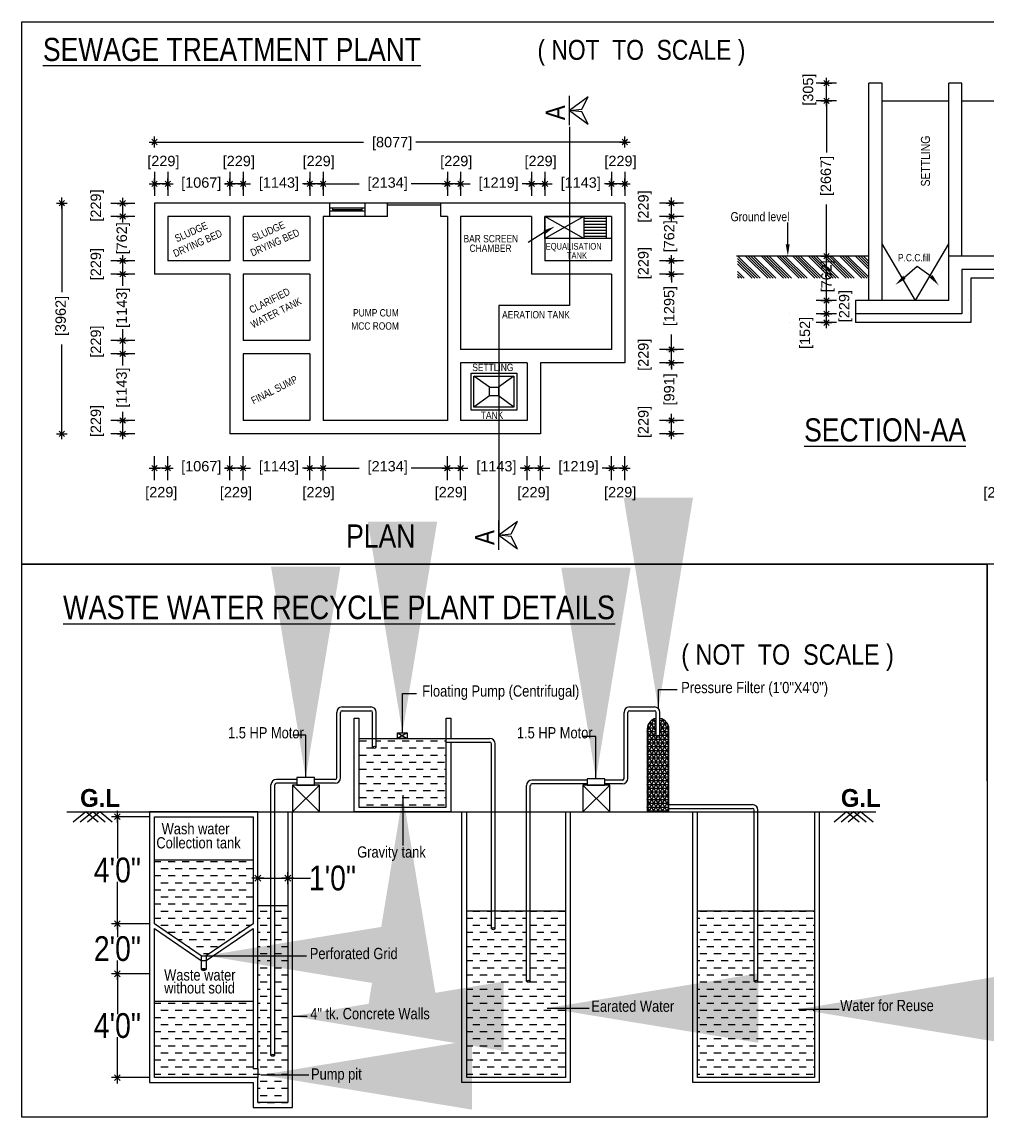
# Model space of a CAD drawing. Header units: metres. Extents: x 516 to 666, y 54 to 108.
# Drawn here: x 578.29 to 592.01, y 81.69 to 97.26 of the extents above; entities that cross this region are included whole.
import ezdxf

# ---------------------------------------------------------------- set-up
doc = ezdxf.new("R2010")
doc.units = ezdxf.units.M
doc.header["$LTSCALE"] = 30
doc.header["$MEASUREMENT"] = 0
doc.layers.get('0').update_dxf_attribs({"linetype": 'CONTINUOUS'})
doc.styles.add('D', font='swissc.ttf', dxfattribs={"height": 9})
doc.styles.add('HANDWRITE', font='ARIALN.TTF')
doc.styles.add('HFGHFG', font='arial.ttf')
doc.styles.add('ROMANS', font='arial.ttf')
doc.styles.get("Standard").update_dxf_attribs({"font": 'ARIALN.TTF', "height": 10})
doc.styles.add('style4', font='cityb___.ttf')
doc.dimstyles.new('NEW', dxfattribs={"dimtxt": 4.5, "dimasz": 3, "dimexe": 3, "dimexo": 0.0625, "dimgap": 1, "dimtad": 3, "dimdec": 0, "dimzin": 0, "dimdsep": 46, "dimlunit": 4, "dimtxsty": 'HFGHFG', "dimblk": 'ARCHTICK', "dimcen": 0.09, "dimse1": 1, "dimse2": 1, "dimclrd": 6, "dimadec": 0, "dimazin": 0, "dimtfac": 1, "dimtdec": 0, "dimtix": 1, "dimtofl": 0, "dimtmove": 0, "dimatfit": 3, "dimfxl": 0, "dimtolj": 1, "dimtzin": 0, "dimarcsym": 0})

# ---------------------------------------------------------------- blocks, each defined once
blk = doc.blocks.new('_ArchTick')
at = {"color": 0, "linetype": 'ByBlock', "const_width": 0.15}
blk.add_lwpolyline([(-0.5, -0.5), (0.5, 0.5)], dxfattribs=at)

msp = doc.modelspace()

# ---------------------------------------------------------------- hatches: boundary and pattern name
h = msp.add_hatch()
h.set_pattern_fill('NET3', color=256, scale=0.430036, style=0)
h.set_pattern_definition([(0, (-354.052276, 135.010325), (0, 0.0537544888), []), (60, (-354.052276, 135.010325), (-0.046552753, 0.0268772444), []), (120, (-354.052276, 135.010325), (-0.046552753, -0.0268772444), [])])
h.paths.add_polyline_path([(587.4894, 87.2041, 0.3579239), (587.3614, 87.3533), (587.3614, 87.1009, -0.3754484), (587.3076, 87.1009), (587.3076, 87.3533, 0.3701296), (587.1796, 87.1974), (587.1796, 86.0253), (587.4894, 86.0253)])
h = msp.add_hatch()
h.set_pattern_fill('DASH', color=256, scale=0.806317, style=0)
h.set_pattern_definition([(0, (-354.05228, 135.01033), (0.100789667, 0.100789667), [0.100789667, -0.100789667])])
h.paths.add_polyline_path([(581.5777, 85.3428), (580.1743, 85.3428), (580.1743, 84.4359), (580.8419, 83.9807), (580.9101, 83.9807), (581.5777, 84.4359)])
h.paths.add_polyline_path([(581.5777, 83.3356), (580.1743, 83.3356), (580.1743, 82.2473), (581.6459, 82.2473), (581.6459, 81.892), (582.072, 81.892), (582.072, 84.6942), (581.8858, 84.6942), (581.8858, 82.5657, -0.3754484), (581.832, 82.5657), (581.832, 84.6942), (581.6459, 84.6942), (581.6459, 82.3763), (581.5777, 82.3763)])
h.paths.add_polyline_path([(586.019, 84.6184), (585.5191, 84.6184), (585.5191, 83.6176, -0.3754484), (585.4654, 83.6176), (585.4654, 84.6184), (585.0196, 84.6184), (585.0196, 84.3644, -0.3754484), (584.9658, 84.3644), (584.9658, 84.6184), (584.6156, 84.6184), (584.6156, 82.2473), (586.019, 82.2473)])
h.paths.add_polyline_path([(589.5584, 84.6184), (588.7546, 84.6184), (588.7546, 83.6176, -0.3754484), (588.7008, 83.6176), (588.7008, 84.6184), (587.897, 84.6184), (587.897, 82.2473), (589.5584, 82.2473)])
h.paths.add_polyline_path([(584.3204, 87.0704), (583.3292, 87.0704), (583.3292, 86.9433, -0.3754484), (583.2754, 86.9433), (583.2754, 87.0704), (583.0818, 87.0704), (583.0818, 86.0935), (584.3204, 86.0935)])

# ---------------------------------------------------------------- linework, layer by layer
for p, q in [((578.2917, 97.2571), (595.6708, 97.2571)), ((589.8714, 96.3867), (589.5841, 96.3867)), ((589.6506, 96.3867), (589.8049, 96.3867)), ((589.6892, 96.3481), (589.7664, 96.4253)), ((589.6892, 96.4253), (589.7664, 96.3481)), ((589.6962, 96.4194), (589.7593, 96.3563)), ((589.7278, 96.3095), (589.7278, 96.4638)), ((589.7278, 96.1355), (589.7278, 96.3878)), ((590.3304, 93.2966), (590.3304, 96.3878)), ((590.5196, 96.3878), (590.3304, 96.3878)), ((590.5196, 93.2966), (590.5196, 96.3878)), ((591.4659, 93.2966), (591.4659, 96.3878)), ((591.6552, 96.3878), (591.4659, 96.3878)), ((591.6552, 93.9274), (591.6552, 96.3878)), ((586.0759, 95.9992), (586.0759, 96.2077)), ((586.3414, 96.1931), (586.0759, 95.9992)), ((586.25, 96.0183), (586.3414, 96.1931)), ((589.8714, 96.1355), (589.5841, 96.1355)), ((589.6506, 96.1355), (589.8049, 96.1355)), ((589.6892, 96.0969), (589.7664, 96.1741)), ((589.6892, 96.1741), (589.7664, 96.0969)), ((589.6962, 96.167), (589.7593, 96.104)), ((589.7593, 96.104), (589.6962, 96.167)), ((589.7278, 96.0583), (589.7278, 96.2127)), ((589.7278, 96.1355), (589.7278, 95.4026)), ((590.5196, 96.1355), (591.4659, 96.1355)), ((591.6552, 96.1355), (592.7277, 96.1355)), ((586.0759, 95.9992), (586.25, 96.0183)), ((586.0759, 95.7906), (586.0759, 95.9992)), ((586.0759, 95.9992), (586.3414, 95.8053)), ((586.25, 95.9801), (586.0759, 95.9992)), ((586.3414, 95.8053), (586.25, 95.9801)), ((586.0759, 95.7674), (586.0759, 93.223)), ((580.1756, 95.4721), (580.1756, 95.6265)), ((586.8628, 95.4721), (586.8628, 95.6265)), ((580.0984, 95.5493), (580.2527, 95.5493)), ((580.137, 95.5107), (580.2142, 95.5879)), ((580.137, 95.5879), (580.2142, 95.5107)), ((580.2071, 95.5809), (580.144, 95.5178)), ((580.1756, 95.5493), (583.1481, 95.5493)), ((586.8628, 95.5493), (583.8903, 95.5493)), ((586.7856, 95.5493), (586.94, 95.5493)), ((586.8242, 95.5107), (586.9014, 95.5879)), ((586.8242, 95.5879), (586.9014, 95.5107)), ((586.8313, 95.5178), (586.8944, 95.5809)), ((580.137, 94.9147), (580.2142, 94.9919)), ((580.137, 94.9919), (580.2142, 94.9147)), ((580.2071, 94.9849), (580.144, 94.9218)), ((580.1756, 95.1235), (580.1756, 94.7831)), ((580.1756, 94.8761), (580.1756, 95.0305)), ((580.3262, 94.9147), (580.4034, 94.9919)), ((580.3262, 94.9919), (580.4034, 94.9147)), ((580.3964, 94.9849), (580.3333, 94.9218)), ((580.3964, 94.9849), (580.3333, 94.9218)), ((580.3648, 95.1235), (580.3648, 94.7831)), ((580.3648, 94.8761), (580.3648, 95.0305)), ((581.2095, 94.9147), (581.2866, 94.9919)), ((581.2095, 94.9919), (581.2866, 94.9147)), ((581.2796, 94.9849), (581.2165, 94.9218)), ((581.2165, 94.9218), (581.2796, 94.9849)), ((581.2481, 95.1235), (581.2481, 94.7831)), ((581.2481, 94.8761), (581.2481, 95.0305)), ((581.3987, 94.9147), (581.4759, 94.9919)), ((581.3987, 94.9919), (581.4759, 94.9147)), ((581.4689, 94.9849), (581.4058, 94.9218)), ((581.4058, 94.9218), (581.4689, 94.9849)), ((581.4373, 95.1235), (581.4373, 94.7831)), ((581.4373, 94.8761), (581.4373, 95.0305)), ((582.345, 94.9147), (582.4222, 94.9919)), ((582.345, 94.9919), (582.4222, 94.9147)), ((582.3521, 94.9218), (582.4152, 94.9849)), ((582.3521, 94.9218), (582.4152, 94.9849)), ((582.3836, 95.1235), (582.3836, 94.7831)), ((582.3836, 94.8761), (582.3836, 95.0305)), ((582.5343, 94.9147), (582.6115, 94.9919)), ((582.5343, 94.9919), (582.6115, 94.9147)), ((582.6044, 94.9849), (582.5413, 94.9218)), ((582.5413, 94.9218), (582.6044, 94.9849)), ((582.5729, 95.1235), (582.5729, 94.7831)), ((582.5729, 94.8761), (582.5729, 95.0305)), ((584.3007, 94.9147), (584.3779, 94.9919)), ((584.3007, 94.9919), (584.3779, 94.9147)), ((584.3709, 94.9849), (584.3078, 94.9218)), ((584.3078, 94.9218), (584.3709, 94.9849)), ((584.3393, 95.1235), (584.3393, 94.7831)), ((584.3393, 94.8761), (584.3393, 95.0305)), ((584.49, 94.9147), (584.5672, 94.9919)), ((584.49, 94.9919), (584.5672, 94.9147)), ((584.5601, 94.9849), (584.497, 94.9218)), ((584.5601, 94.9849), (584.497, 94.9218)), ((584.5286, 95.1235), (584.5286, 94.7831)), ((584.5286, 94.8761), (584.5286, 95.0305)), ((585.4994, 94.9147), (585.5766, 94.9919)), ((585.4994, 94.9919), (585.5766, 94.9147)), ((585.5695, 94.9849), (585.5064, 94.9218)), ((585.5695, 94.9849), (585.5064, 94.9218)), ((585.538, 95.1235), (585.538, 94.7831)), ((585.538, 94.8761), (585.538, 95.0305)), ((585.6887, 94.9147), (585.7658, 94.9919)), ((585.6887, 94.9919), (585.7658, 94.9147)), ((585.7588, 94.9849), (585.6957, 94.9218)), ((585.7588, 94.9849), (585.6957, 94.9218)), ((585.7272, 95.1235), (585.7272, 94.7831)), ((585.7272, 94.8761), (585.7272, 95.0305)), ((586.635, 94.9147), (586.7121, 94.9919)), ((586.635, 94.9919), (586.7121, 94.9147)), ((586.642, 94.9218), (586.7051, 94.9849)), ((586.7051, 94.9849), (586.642, 94.9218)), ((586.6736, 95.1235), (586.6736, 94.7831)), ((586.6736, 94.8761), (586.6736, 95.0305)), ((586.8242, 94.9147), (586.9014, 94.9919)), ((586.8242, 94.9919), (586.9014, 94.9147)), ((586.8944, 94.9849), (586.8313, 94.9218)), ((586.8628, 95.1235), (586.8628, 94.7831)), ((586.8628, 94.8761), (586.8628, 95.0305)), ((580.0984, 94.9533), (580.2527, 94.9533)), ((580.3648, 94.9533), (580.1756, 94.9533)), ((580.2877, 94.9533), (580.442, 94.9533)), ((580.3648, 94.9533), (580.4353, 94.9533)), ((581.1709, 94.9533), (581.3252, 94.9533)), ((581.2481, 94.9533), (581.1776, 94.9533)), ((581.4373, 94.9533), (581.2481, 94.9533)), ((581.3601, 94.9533), (581.5145, 94.9533)), ((581.4373, 94.9533), (581.5393, 94.9533)), ((582.3836, 94.9533), (582.2816, 94.9533)), ((582.3064, 94.9533), (582.4608, 94.9533)), ((582.5729, 94.9533), (582.3836, 94.9533)), ((582.4957, 94.9533), (582.6501, 94.9533)), ((582.5729, 94.9533), (583.085, 94.9533)), ((584.3393, 94.9533), (583.8272, 94.9533)), ((584.2622, 94.9533), (584.4165, 94.9533)), ((584.5286, 94.9533), (584.3393, 94.9533)), ((584.4514, 94.9533), (584.6058, 94.9533)), ((584.5286, 94.9533), (584.6622, 94.9533)), ((585.538, 94.9533), (585.4044, 94.9533)), ((585.4608, 94.9533), (585.6152, 94.9533)), ((585.7272, 94.9533), (585.538, 94.9533)), ((585.6501, 94.9533), (585.8044, 94.9533)), ((585.7272, 94.9533), (585.8293, 94.9533)), ((586.6736, 94.9533), (586.5715, 94.9533)), ((586.5964, 94.9533), (586.7507, 94.9533)), ((586.8628, 94.9533), (586.6736, 94.9533)), ((586.7856, 94.9533), (586.94, 94.9533)), ((578.7814, 94.6813), (578.9358, 94.6813)), ((578.82, 94.6427), (578.8972, 94.7199)), ((578.82, 94.7199), (578.8972, 94.6427)), ((578.8902, 94.6498), (578.8271, 94.7129)), ((578.8586, 94.6041), (578.8586, 94.7585)), ((578.8586, 94.6813), (578.8586, 93.4122)), ((579.8949, 94.6775), (579.5545, 94.6775)), ((579.6475, 94.6775), (579.8019, 94.6775)), ((579.6861, 94.6389), (579.7633, 94.7161)), ((579.6861, 94.7161), (579.7633, 94.6389)), ((579.7247, 94.6004), (579.7247, 94.7547)), ((579.7247, 94.492), (579.7247, 94.6813)), ((582.6675, 94.6813), (580.1756, 94.6813)), ((580.1756, 94.6813), (580.1756, 93.6719)), ((580.1756, 94.6813), (580.1756, 94.6813)), ((582.6675, 94.492), (582.6675, 94.6813)), ((583.1722, 94.6813), (582.6675, 94.6813)), ((583.4876, 94.6813), (583.1722, 94.6813)), ((583.1722, 94.492), (583.1722, 94.6813)), ((584.2447, 94.6813), (583.4876, 94.6813)), ((583.4876, 94.492), (583.4876, 94.6813)), ((584.2447, 94.492), (584.2447, 94.6813)), ((586.8628, 94.6813), (584.2447, 94.6813)), ((586.8628, 94.6813), (586.8628, 92.4102)), ((586.8628, 94.6813), (586.8628, 94.6813)), ((586.8628, 94.6813), (586.8628, 94.6813)), ((587.6974, 94.6813), (587.357, 94.6813)), ((587.45, 94.6813), (587.6044, 94.6813)), ((587.4886, 94.6427), (587.5658, 94.7199)), ((587.4886, 94.7199), (587.5658, 94.6427)), ((587.4957, 94.7129), (587.5588, 94.6498)), ((587.5272, 94.6041), (587.5272, 94.7585)), ((587.5272, 94.492), (587.5272, 94.6813)), ((579.6861, 94.4535), (579.7633, 94.5306)), ((579.6861, 94.5306), (579.7633, 94.4535)), ((579.6932, 94.5236), (579.7563, 94.4605)), ((579.7563, 94.4605), (579.6932, 94.5236)), ((579.7247, 94.4149), (579.7247, 94.5692)), ((583.1722, 94.6077), (582.6675, 94.6077)), ((583.1722, 94.5656), (582.6675, 94.5656)), ((582.7096, 94.5656), (582.7096, 94.6077)), ((583.1302, 94.5867), (582.7096, 94.5867)), ((583.1302, 94.5656), (583.1302, 94.6077)), ((583.4876, 94.6545), (584.2447, 94.6545)), ((587.4886, 94.4535), (587.5658, 94.5306)), ((587.4886, 94.5306), (587.5658, 94.4535)), ((587.4957, 94.5236), (587.5588, 94.4605)), ((587.5588, 94.4605), (587.4957, 94.5236)), ((587.5272, 94.4149), (587.5272, 94.5692)), ((589.7278, 93.9274), (589.7278, 94.6603)), ((579.8949, 94.492), (579.5545, 94.492)), ((579.6475, 94.492), (579.8019, 94.492)), ((579.7247, 94.4059), (579.7247, 94.492)), ((581.2481, 94.492), (580.3648, 94.492)), ((580.3648, 94.492), (580.3648, 93.8612)), ((580.3648, 94.492), (580.3648, 94.492)), ((581.2481, 94.492), (581.2481, 93.8612)), ((581.2481, 94.492), (581.2481, 94.492)), ((582.3836, 94.492), (581.4373, 94.492)), ((581.4373, 94.492), (581.4373, 93.8612)), ((581.4373, 94.492), (581.4373, 94.492)), ((581.6892, 94.492), (581.6892, 94.492)), ((582.3836, 94.492), (582.3836, 93.8612)), ((582.3836, 94.492), (582.3836, 94.492)), ((582.5729, 94.492), (582.5729, 91.59)), ((582.6675, 94.492), (582.5729, 94.492)), ((582.5729, 94.492), (582.5729, 94.492)), ((583.1722, 94.492), (582.6675, 94.492)), ((583.4876, 94.492), (583.1722, 94.492)), ((584.3393, 94.492), (584.2447, 94.492)), ((584.3393, 94.492), (584.3393, 91.59)), ((584.3393, 94.492), (584.3393, 94.492)), ((585.538, 94.492), (584.5286, 94.492)), ((584.5286, 94.492), (584.5286, 92.5994)), ((584.5286, 94.492), (584.5286, 94.492)), ((585.538, 94.492), (585.538, 93.6719)), ((585.538, 94.492), (585.538, 94.492)), ((586.2804, 94.1766), (585.7272, 94.492)), ((586.2804, 94.492), (585.7272, 94.1766)), ((586.6736, 94.492), (585.7272, 94.492)), ((585.7272, 94.492), (585.7272, 93.8612)), ((585.7272, 94.492), (586.033, 94.492)), ((585.7272, 94.1766), (585.7272, 94.492)), ((585.7272, 94.1766), (585.7272, 94.492)), ((585.7272, 94.492), (585.7272, 94.492)), ((585.8431, 94.492), (586.2804, 94.492)), ((586.0187, 94.492), (586.0187, 94.492)), ((586.2804, 94.492), (586.2804, 94.1766)), ((586.6011, 94.4598), (586.2804, 94.4598)), ((586.6011, 94.4178), (586.2804, 94.4178)), ((586.6011, 94.3757), (586.2804, 94.3757)), ((586.6011, 94.1766), (586.6011, 94.492)), ((586.6736, 94.492), (586.6736, 93.8612)), ((586.6736, 94.492), (586.6736, 94.492)), ((587.6974, 94.492), (587.357, 94.492)), ((587.45, 94.492), (587.6044, 94.492)), ((587.5272, 94.4321), (587.5272, 94.492)), ((589.1777, 94.0957), (589.1777, 94.4038)), ((585.7194, 94.2663), (585.4903, 94.1211)), ((586.6011, 94.3337), (586.2804, 94.3337)), ((586.6011, 94.2916), (586.2804, 94.2916)), ((586.6011, 94.2495), (586.2804, 94.2495)), ((586.6011, 94.2075), (586.2804, 94.2075)), ((586.6736, 94.1766), (585.7272, 94.1766)), ((586.033, 94.1766), (585.7272, 94.1766)), ((586.2804, 94.1766), (585.8431, 94.1766)), ((590.9928, 93.2966), (590.5196, 94.1006)), ((590.9928, 93.2966), (591.4659, 94.1006)), ((579.6861, 93.8226), (579.7633, 93.8998)), ((579.6861, 93.8998), (579.7633, 93.8226)), ((579.7247, 93.784), (579.7247, 93.9383)), ((579.7247, 93.8612), (579.7247, 93.9353)), ((587.4886, 93.8226), (587.5658, 93.8998)), ((587.4886, 93.8998), (587.5658, 93.8226)), ((587.5272, 93.784), (587.5272, 93.9383)), ((587.5272, 93.8612), (587.5272, 93.9183)), ((590.3304, 93.9274), (588.4485, 93.9274)), ((588.7839, 93.6121), (588.4686, 93.9274)), ((588.8954, 93.6121), (588.5801, 93.9274)), ((588.9326, 93.6121), (588.6173, 93.9274)), ((588.9698, 93.6121), (588.6544, 93.9274)), ((589.007, 93.6121), (588.6916, 93.9274)), ((589.1185, 93.6121), (588.8031, 93.9274)), ((589.1557, 93.6121), (588.8403, 93.9274)), ((589.1928, 93.6121), (588.8775, 93.9274)), ((589.23, 93.6121), (588.9147, 93.9274)), ((589.3415, 93.6121), (589.0262, 93.9274)), ((589.3787, 93.6121), (589.0634, 93.9274)), ((589.4159, 93.6121), (589.1005, 93.9274)), ((589.4531, 93.6121), (589.1377, 93.9274)), ((589.5646, 93.6121), (589.2492, 93.9274)), ((589.6018, 93.6121), (589.2864, 93.9274)), ((589.6389, 93.6121), (589.3236, 93.9274)), ((589.6761, 93.6121), (589.3608, 93.9274)), ((589.7876, 93.6121), (589.4723, 93.9274)), ((589.8248, 93.6121), (589.5095, 93.9274)), ((589.862, 93.6121), (589.5466, 93.9274)), ((589.8992, 93.6121), (589.5838, 93.9274)), ((589.6506, 93.9274), (589.8049, 93.9274)), ((589.6892, 93.8889), (589.7664, 93.966)), ((589.6892, 93.966), (589.7664, 93.8889)), ((590.0107, 93.6121), (589.6953, 93.9274)), ((589.6962, 93.959), (589.7593, 93.8959)), ((589.6962, 93.959), (589.7593, 93.8959)), ((589.7278, 93.8503), (589.7278, 94.0046)), ((589.7278, 93.2966), (589.7278, 93.9274)), ((590.0478, 93.6121), (589.7325, 93.9274)), ((590.085, 93.6121), (589.7697, 93.9274)), ((590.1222, 93.6121), (589.8069, 93.9274)), ((590.2337, 93.6121), (589.9184, 93.9274)), ((590.2709, 93.6121), (589.9556, 93.9274)), ((590.3081, 93.6121), (589.9927, 93.9274)), ((590.3304, 93.627), (590.0299, 93.9274)), ((590.3304, 93.7385), (590.1414, 93.9274)), ((590.3304, 93.7757), (590.1786, 93.9274)), ((590.3304, 93.8129), (590.2158, 93.9274)), ((590.235, 93.9274), (590.235, 93.9274)), ((590.3304, 93.85), (590.253, 93.9274)), ((592.7277, 93.9274), (591.4659, 93.9274)), ((579.8949, 93.8612), (579.5545, 93.8612)), ((579.6475, 93.8612), (579.8019, 93.8612)), ((579.6932, 93.8927), (579.7563, 93.8296)), ((579.7563, 93.8296), (579.6932, 93.8927)), ((579.7247, 93.6719), (579.7247, 93.8612)), ((579.7247, 93.5947), (579.7247, 93.7491)), ((581.2481, 93.8612), (580.3648, 93.8612)), ((580.3648, 93.8612), (580.3648, 93.8612)), ((582.3836, 93.8612), (581.4373, 93.8612)), ((581.6892, 93.8612), (581.6892, 93.8612)), ((586.6736, 93.8612), (585.7272, 93.8612)), ((586.0187, 93.8612), (586.0187, 93.8612)), ((587.6974, 93.8612), (587.357, 93.8612)), ((587.45, 93.8612), (587.6044, 93.8612)), ((587.4957, 93.8927), (587.5588, 93.8296)), ((587.5588, 93.8296), (587.4957, 93.8927)), ((587.5272, 93.6719), (587.5272, 93.8612)), ((587.5272, 93.5947), (587.5272, 93.7491)), ((588.7467, 93.6121), (588.4648, 93.8941)), ((588.7096, 93.6121), (588.4648, 93.8569)), ((588.6724, 93.6121), (588.4648, 93.8197)), ((590.8366, 93.6258), (591.0192, 93.7826)), ((591.0192, 93.7826), (591.2167, 93.6397)), ((579.8949, 93.6719), (579.5545, 93.6719)), ((579.6475, 93.6719), (579.8019, 93.6719)), ((579.6861, 93.6333), (579.7633, 93.7105)), ((579.6861, 93.7105), (579.7633, 93.6333)), ((579.6932, 93.7035), (579.7563, 93.6404)), ((579.7563, 93.6404), (579.6932, 93.7035)), ((579.7247, 93.5041), (579.7247, 93.6719)), ((581.2481, 93.6719), (580.1756, 93.6719)), ((581.2481, 93.6719), (581.2481, 91.4008)), ((582.3836, 93.6719), (581.4373, 93.6719)), ((581.4373, 93.6719), (581.4373, 92.7256)), ((581.6892, 93.6719), (581.6892, 93.6719)), ((582.3836, 93.6719), (582.3836, 92.7256)), ((586.6736, 93.6719), (585.538, 93.6719)), ((586.0187, 93.6719), (586.0187, 93.6719)), ((586.6736, 93.6719), (586.6736, 92.5994)), ((587.6974, 93.6719), (587.357, 93.6719)), ((587.45, 93.6719), (587.6044, 93.6719)), ((587.4886, 93.6333), (587.5658, 93.7105)), ((587.4886, 93.7105), (587.5658, 93.6333)), ((587.5588, 93.6404), (587.4957, 93.7035)), ((587.4957, 93.7035), (587.5588, 93.6404)), ((587.5272, 93.6719), (587.5272, 93.5533)), ((588.5609, 93.6121), (588.4648, 93.7082)), ((588.5237, 93.6121), (588.4648, 93.671)), ((588.4865, 93.6121), (588.4648, 93.6339)), ((591.6552, 93.7382), (591.6552, 93.1073)), ((592.7277, 93.7382), (591.6552, 93.7382)), ((591.7814, 93.612), (591.7814, 92.9811)), ((592.7277, 93.612), (591.7814, 93.612)), ((589.8714, 93.2966), (589.5841, 93.2966)), ((589.6506, 93.2966), (589.8049, 93.2966)), ((589.6892, 93.258), (589.7664, 93.3352)), ((589.6892, 93.3352), (589.7664, 93.258)), ((589.6962, 93.3281), (589.7593, 93.265)), ((589.6962, 93.3281), (589.7593, 93.265)), ((589.7278, 93.2194), (589.7278, 93.3737)), ((589.7278, 93.1073), (589.7278, 93.2966)), ((590.1411, 93.2966), (590.1411, 92.9811)), ((591.4659, 93.2966), (590.1411, 93.2966)), ((591.7514, 93.2966), (591.7514, 93.2966)), ((585.0713, 93.223), (585.0713, 89.9592)), ((586.0759, 93.223), (585.0713, 93.223)), ((589.6892, 93.0687), (589.7664, 93.1459)), ((589.6892, 93.1459), (589.7664, 93.0687)), ((589.6962, 93.1389), (589.7593, 93.0758)), ((589.6962, 93.1389), (589.7593, 93.0758)), ((589.7278, 93.0301), (589.7278, 93.1845)), ((589.1969, 93.1073), (589.1969, 93.1073)), ((589.1969, 92.9811), (589.1969, 92.9811)), ((589.8714, 93.1073), (589.5841, 93.1073)), ((589.8714, 92.9811), (589.5841, 92.9811)), ((589.6506, 93.1073), (589.8049, 93.1073)), ((589.6506, 92.9811), (589.8049, 92.9811)), ((589.6892, 92.9425), (589.7664, 93.0197)), ((589.6892, 93.0197), (589.7664, 92.9425)), ((589.6962, 93.0127), (589.7593, 92.9496)), ((589.7278, 92.9811), (589.7278, 93.1073)), ((589.7278, 92.904), (589.7278, 93.0583)), ((591.6552, 93.1073), (590.1411, 93.1073)), ((591.7814, 92.9811), (590.1411, 92.9811)), ((591.7514, 93.1073), (591.7514, 93.1073)), ((579.7247, 92.7256), (579.7247, 92.889)), ((587.5272, 92.5994), (587.5272, 92.811)), ((578.8586, 91.4008), (578.8586, 92.6699)), ((579.8949, 92.7256), (579.5545, 92.7256)), ((579.6475, 92.7256), (579.8019, 92.7256)), ((579.6861, 92.687), (579.7633, 92.7642)), ((579.6861, 92.7642), (579.7633, 92.687)), ((579.6932, 92.7571), (579.7563, 92.6941)), ((579.7563, 92.6941), (579.6932, 92.7571)), ((579.7247, 92.6484), (579.7247, 92.8028)), ((579.7247, 92.5363), (579.7247, 92.7256)), ((582.3836, 92.7256), (581.4373, 92.7256)), ((581.4373, 92.7256), (581.4373, 92.7256)), ((581.6892, 92.7256), (581.6892, 92.7256)), ((587.5272, 92.5223), (587.5272, 92.6766)), ((579.8949, 92.5363), (579.5545, 92.5363)), ((579.6475, 92.5363), (579.8019, 92.5363)), ((579.6861, 92.4978), (579.7633, 92.5749)), ((579.6861, 92.5749), (579.7633, 92.4978)), ((579.6932, 92.5679), (579.7563, 92.5048)), ((579.6932, 92.5679), (579.7563, 92.5048)), ((579.7247, 92.4592), (579.7247, 92.6135)), ((579.7247, 92.371), (579.7247, 92.5363)), ((581.4373, 92.5363), (581.4373, 91.59)), ((582.3836, 92.5363), (581.4373, 92.5363)), ((581.6892, 92.5363), (581.6892, 92.5363)), ((582.3836, 92.5363), (582.3836, 91.59)), ((586.6736, 92.5994), (584.5286, 92.5994)), ((586.0187, 92.5994), (586.0187, 92.5994)), ((586.6736, 92.5994), (586.6736, 92.5994)), ((587.6974, 92.5994), (587.357, 92.5994)), ((587.45, 92.5994), (587.6044, 92.5994)), ((587.4886, 92.5608), (587.5658, 92.638)), ((587.4886, 92.638), (587.5658, 92.5608)), ((587.4957, 92.631), (587.5588, 92.5679)), ((587.4957, 92.631), (587.5588, 92.5679)), ((587.5272, 92.4102), (587.5272, 92.5994)), ((584.5286, 92.4102), (584.5286, 91.59)), ((585.4749, 92.4102), (584.5286, 92.4102)), ((585.0724, 92.4102), (585.0724, 92.4102)), ((585.4749, 92.4102), (585.4749, 91.59)), ((585.6642, 92.4102), (585.6642, 91.4008)), ((586.8628, 92.4102), (585.6642, 92.4102)), ((586.8628, 92.4102), (586.8628, 92.4102)), ((587.6974, 92.4102), (587.357, 92.4102)), ((587.45, 92.4102), (587.6044, 92.4102)), ((587.4886, 92.3716), (587.5658, 92.4488)), ((587.4886, 92.4488), (587.5658, 92.3716)), ((587.5588, 92.3786), (587.4957, 92.4417)), ((587.4957, 92.4417), (587.5588, 92.3786)), ((587.5272, 92.333), (587.5272, 92.4873)), ((587.5272, 92.4102), (587.5272, 92.3169)), ((584.6758, 91.7372), (584.6758, 92.263)), ((584.6758, 92.263), (585.3277, 92.263)), ((584.9387, 92.0656), (584.7179, 92.2209)), ((584.7179, 91.7793), (584.7179, 92.2209)), ((584.7179, 92.2209), (585.2856, 92.2209)), ((585.2856, 92.2209), (585.0648, 92.0656)), ((585.2856, 92.2209), (585.2856, 91.7793)), ((585.3277, 92.263), (585.3277, 91.7372)), ((584.9387, 91.9394), (584.9387, 92.0656)), ((584.9387, 92.0656), (585.0648, 92.0656)), ((585.0648, 92.0656), (585.0648, 91.9394)), ((584.9387, 91.9394), (584.7179, 91.7793)), ((585.0648, 91.9394), (584.9387, 91.9394)), ((585.2856, 91.7793), (585.0648, 91.9394)), ((585.3277, 91.7372), (584.6758, 91.7372)), ((585.2856, 91.7793), (584.7179, 91.7793)), ((579.8949, 91.59), (579.5545, 91.59)), ((579.6475, 91.59), (579.8019, 91.59)), ((579.6861, 91.5514), (579.7633, 91.6286)), ((579.6861, 91.6286), (579.7633, 91.5514)), ((579.6932, 91.6216), (579.7563, 91.5585)), ((579.6932, 91.6216), (579.7563, 91.5585)), ((579.7247, 91.59), (579.7247, 91.7142)), ((579.7247, 91.5129), (579.7247, 91.6672)), ((579.7247, 91.4008), (579.7247, 91.59)), ((582.3836, 91.59), (581.4373, 91.59)), ((581.6892, 91.59), (581.6892, 91.59)), ((582.3836, 91.59), (582.3836, 91.59)), ((584.3393, 91.59), (582.5729, 91.59)), ((582.5729, 91.59), (582.5729, 91.59)), ((584.3393, 91.59), (584.3393, 91.59)), ((585.4749, 91.59), (584.5286, 91.59)), ((584.5286, 91.59), (584.5286, 91.59)), ((585.0724, 91.59), (585.0724, 91.59)), ((585.4749, 91.59), (585.4749, 91.59)), ((587.6974, 91.59), (587.357, 91.59)), ((587.45, 91.59), (587.6044, 91.59)), ((587.4886, 91.5514), (587.5658, 91.6286)), ((587.4886, 91.6286), (587.5658, 91.5514)), ((587.4957, 91.6216), (587.5588, 91.5585)), ((587.4957, 91.6216), (587.5588, 91.5585)), ((587.5272, 91.59), (587.5272, 91.6833)), ((587.5272, 91.5129), (587.5272, 91.6672)), ((587.5272, 91.4008), (587.5272, 91.59)), ((578.82, 91.3622), (578.8972, 91.4394)), ((578.82, 91.4394), (578.8972, 91.3622)), ((578.8271, 91.4323), (578.8902, 91.3692)), ((578.8586, 91.3236), (578.8586, 91.4779)), ((579.6861, 91.3622), (579.7633, 91.4394)), ((579.6861, 91.4394), (579.7633, 91.3622)), ((579.6932, 91.4323), (579.7563, 91.3692)), ((579.7247, 91.3236), (579.7247, 91.4779)), ((587.4886, 91.3622), (587.5658, 91.4394)), ((587.4886, 91.4394), (587.5658, 91.3622)), ((587.4957, 91.4323), (587.5588, 91.3692)), ((587.5272, 91.3236), (587.5272, 91.4779)), ((578.7814, 91.4008), (578.9358, 91.4008)), ((579.8949, 91.4008), (579.5545, 91.4008)), ((579.6475, 91.4008), (579.8019, 91.4008)), ((585.6642, 91.4008), (581.2481, 91.4008)), ((581.2481, 91.4008), (581.2481, 91.4008)), ((581.4999, 91.4008), (581.4999, 91.4008)), ((585.0093, 91.4008), (585.0093, 91.4008)), ((585.6642, 91.4008), (585.6642, 91.4008)), ((587.6974, 91.4008), (587.357, 91.4008)), ((587.45, 91.4008), (587.6044, 91.4008)), ((580.137, 90.874), (580.2142, 90.9512)), ((580.137, 90.9512), (580.2142, 90.874)), ((580.2071, 90.9442), (580.144, 90.8811)), ((580.1756, 90.7424), (580.1756, 91.0828)), ((580.1756, 90.8354), (580.1756, 90.9898)), ((580.3262, 90.874), (580.4034, 90.9512)), ((580.3262, 90.9512), (580.4034, 90.874)), ((580.3964, 90.9442), (580.3333, 90.8811)), ((580.3964, 90.9442), (580.3333, 90.8811)), ((580.3648, 90.7424), (580.3648, 91.0828)), ((580.3648, 90.8354), (580.3648, 90.9898)), ((581.2095, 90.874), (581.2866, 90.9512)), ((581.2095, 90.9512), (581.2866, 90.874)), ((581.2796, 90.9442), (581.2165, 90.8811)), ((581.2796, 90.9442), (581.2165, 90.8811)), ((581.2481, 90.7424), (581.2481, 91.0828)), ((581.2481, 90.8354), (581.2481, 90.9898)), ((581.3987, 90.874), (581.4759, 90.9512)), ((581.3987, 90.9512), (581.4759, 90.874)), ((581.4689, 90.9442), (581.4058, 90.8811)), ((581.4689, 90.9442), (581.4058, 90.8811)), ((581.4373, 90.7424), (581.4373, 91.0828)), ((581.4373, 90.8354), (581.4373, 90.9898)), ((582.345, 90.874), (582.4222, 90.9512)), ((582.345, 90.9512), (582.4222, 90.874)), ((582.4152, 90.9442), (582.3521, 90.8811)), ((582.3521, 90.8811), (582.4152, 90.9442)), ((582.3836, 90.7424), (582.3836, 91.0828)), ((582.3836, 90.8354), (582.3836, 90.9898)), ((582.5343, 90.874), (582.6115, 90.9512)), ((582.5343, 90.9512), (582.6115, 90.874)), ((582.6044, 90.9442), (582.5413, 90.8811)), ((582.5413, 90.8811), (582.6044, 90.9442)), ((582.5729, 90.7424), (582.5729, 91.0828)), ((582.5729, 90.8354), (582.5729, 90.9898)), ((584.3007, 90.874), (584.3779, 90.9512)), ((584.3007, 90.9512), (584.3779, 90.874)), ((584.3709, 90.9442), (584.3078, 90.8811)), ((584.3078, 90.8811), (584.3709, 90.9442)), ((584.3393, 90.7424), (584.3393, 91.0828)), ((584.3393, 90.8354), (584.3393, 90.9898)), ((584.49, 90.874), (584.5672, 90.9512)), ((584.49, 90.9512), (584.5672, 90.874)), ((584.5601, 90.9442), (584.497, 90.8811)), ((584.497, 90.8811), (584.5601, 90.9442)), ((584.5286, 90.7424), (584.5286, 91.0828)), ((584.5286, 90.8354), (584.5286, 90.9898)), ((585.4363, 90.874), (585.5135, 90.9512)), ((585.4363, 90.9512), (585.5135, 90.874)), ((585.4434, 90.8811), (585.5064, 90.9442)), ((585.5064, 90.9442), (585.4434, 90.8811)), ((585.4749, 90.7424), (585.4749, 91.0828)), ((585.4749, 90.8354), (585.4749, 90.9898)), ((585.6256, 90.874), (585.7027, 90.9512)), ((585.6256, 90.9512), (585.7027, 90.874)), ((585.6957, 90.9442), (585.6326, 90.8811)), ((585.6957, 90.9442), (585.6326, 90.8811)), ((585.6642, 90.7424), (585.6642, 91.0828)), ((585.6642, 90.8354), (585.6642, 90.9898)), ((586.635, 90.874), (586.7121, 90.9512)), ((586.635, 90.9512), (586.7121, 90.874)), ((586.7051, 90.9442), (586.642, 90.8811)), ((586.7051, 90.9442), (586.642, 90.8811)), ((586.6736, 90.7424), (586.6736, 91.0828)), ((586.6736, 90.8354), (586.6736, 90.9898)), ((586.8242, 90.874), (586.9014, 90.9512)), ((586.8242, 90.9512), (586.9014, 90.874)), ((586.8944, 90.9442), (586.8313, 90.8811)), ((586.8628, 90.7424), (586.8628, 91.0828)), ((586.8628, 90.8354), (586.8628, 90.9898)), ((580.0984, 90.9126), (580.2527, 90.9126)), ((580.3648, 90.9126), (580.1756, 90.9126)), ((580.2877, 90.9126), (580.442, 90.9126)), ((580.3648, 90.9126), (580.4353, 90.9126)), ((581.1709, 90.9126), (581.3252, 90.9126)), ((581.2481, 90.9126), (581.1776, 90.9126)), ((581.4373, 90.9126), (581.2481, 90.9126)), ((581.3601, 90.9126), (581.5145, 90.9126)), ((581.4373, 90.9126), (581.5393, 90.9126)), ((582.3836, 90.9126), (582.2816, 90.9126)), ((582.3064, 90.9126), (582.4608, 90.9126)), ((582.5729, 90.9126), (582.3836, 90.9126)), ((582.4957, 90.9126), (582.6501, 90.9126)), ((582.5729, 90.9126), (583.085, 90.9126)), ((584.3393, 90.9126), (583.8272, 90.9126)), ((584.2622, 90.9126), (584.4165, 90.9126)), ((584.5286, 90.9126), (584.3393, 90.9126)), ((584.4514, 90.9126), (584.6058, 90.9126)), ((584.5286, 90.9126), (584.6306, 90.9126)), ((585.4749, 90.9126), (585.3729, 90.9126)), ((585.3977, 90.9126), (585.5521, 90.9126)), ((585.6642, 90.9126), (585.4749, 90.9126)), ((585.587, 90.9126), (585.7413, 90.9126)), ((585.6642, 90.9126), (585.7977, 90.9126)), ((586.6736, 90.9126), (586.54, 90.9126)), ((586.5964, 90.9126), (586.7507, 90.9126)), ((586.8628, 90.9126), (586.6736, 90.9126)), ((586.7856, 90.9126), (586.94, 90.9126)), ((585.0713, 89.9592), (585.0713, 90.1677)), ((585.3368, 90.1531), (585.0713, 89.9592)), ((585.2454, 89.9783), (585.3368, 90.1531)), ((585.0713, 89.9592), (585.2454, 89.9783)), ((585.0713, 89.7506), (585.0713, 89.9592)), ((585.0713, 89.9592), (585.3368, 89.7653)), ((585.2454, 89.9401), (585.0713, 89.9592)), ((585.3368, 89.7653), (585.2454, 89.9401)), ((578.2917, 89.5495), (592.012, 89.5495)), ((592.012, 86.4644), (592.012, 89.5495)), ((582.8433, 87.5167), (583.2522, 87.5167)), ((586.9276, 87.5167), (587.2844, 87.5167)), ((582.7663, 86.509), (582.7663, 87.4397)), ((582.82, 86.509), (582.82, 87.4397)), ((582.8433, 87.4629), (583.2522, 87.4629)), ((583.2754, 86.9433), (583.2754, 87.4397)), ((583.3292, 86.9433), (583.3292, 87.4397)), ((586.8506, 86.5013), (586.8506, 87.4397)), ((586.9043, 86.5013), (586.9043, 87.4397)), ((586.9276, 87.4629), (587.2844, 87.4629)), ((587.3076, 87.1009), (587.3076, 87.4397)), ((587.3614, 87.1009), (587.3614, 87.4397)), ((583.0818, 87.0704), (584.3204, 87.0704)), ((583.6317, 87.1507), (583.7705, 87.0704)), ((583.7705, 87.1507), (583.6317, 87.0704)), ((584.3204, 87.0704), (584.9426, 87.0704)), ((584.3204, 87.0166), (584.9426, 87.0166)), ((584.9658, 84.3644), (584.9658, 86.9934)), ((585.0196, 84.3644), (585.0196, 86.9934)), ((582.2002, 86.4858), (581.909, 86.4858)), ((582.2002, 86.432), (581.909, 86.432)), ((582.7431, 86.4858), (582.4519, 86.4858)), ((582.7431, 86.432), (582.4519, 86.432)), ((586.3261, 86.4781), (585.5424, 86.4781)), ((586.3261, 86.4243), (585.5424, 86.4243)), ((586.8274, 86.4781), (586.5778, 86.4781)), ((586.8274, 86.4243), (586.5778, 86.4243)), ((581.832, 82.5657), (581.832, 86.4088)), ((581.8858, 82.5657), (581.8858, 86.4088)), ((582.1401, 86.405), (582.5216, 86.0253)), ((582.5216, 86.405), (582.1401, 86.0253)), ((585.4654, 83.6176), (585.4654, 86.4011)), ((585.5191, 83.6176), (585.5191, 86.4011)), ((586.266, 86.405), (586.6475, 86.0253)), ((586.6475, 86.405), (586.266, 86.0253)), ((587.4894, 86.1288), (588.6776, 86.1288)), ((578.9327, 86.0253), (581.832, 86.0253)), ((579.7324, 85.9571), (579.5653, 85.9571)), ((579.6906, 85.9153), (579.6071, 85.9989)), ((579.6071, 85.9153), (579.6906, 85.9989)), ((580.1061, 85.9571), (579.6141, 85.9571)), ((579.6489, 85.8736), (579.6489, 86.0407)), ((579.6489, 85.9571), (579.6489, 85.3616)), ((581.8297, 86.0253), (590.4288, 86.0253)), ((587.4894, 86.0751), (588.6776, 86.0751)), ((588.7008, 83.6176), (588.7008, 86.0519)), ((588.7546, 83.6176), (588.7546, 86.0519)), ((580.1743, 85.3428), (581.5777, 85.3428)), ((579.6489, 84.4359), (579.6489, 85.0315)), ((581.7294, 85.0831), (581.5623, 85.0831)), ((581.6876, 85.0413), (581.6041, 85.1248)), ((581.6041, 85.0413), (581.6876, 85.1248)), ((581.6459, 84.9995), (581.6459, 85.1666)), ((581.6459, 85.0831), (582.072, 85.0831)), ((582.1555, 85.0831), (581.9884, 85.0831)), ((582.1137, 85.0413), (582.0302, 85.1248)), ((582.0302, 85.0413), (582.1137, 85.1248)), ((582.072, 84.9995), (582.072, 85.1666)), ((582.072, 85.0831), (582.3962, 85.0831)), ((581.6459, 84.6942), (582.072, 84.6942)), ((584.6156, 84.6184), (586.019, 84.6184)), ((587.897, 84.6184), (589.5584, 84.6184)), ((579.7324, 84.4359), (579.5653, 84.4359)), ((579.6906, 84.3941), (579.6071, 84.4777)), ((579.6071, 84.3941), (579.6906, 84.4777)), ((580.1061, 84.4359), (579.6141, 84.4359)), ((579.6489, 84.3523), (579.6489, 84.5195)), ((579.6489, 84.4359), (579.6489, 84.2443)), ((580.8419, 83.9807), (580.1743, 84.4359)), ((581.5777, 84.4359), (580.9101, 83.9807)), ((580.1743, 84.3677), (580.8419, 83.9125)), ((580.9101, 83.9125), (581.5777, 84.3677)), ((580.8419, 83.9807), (580.9101, 83.9807)), ((580.8419, 83.9807), (580.8419, 83.7827)), ((580.9101, 83.9807), (580.9101, 83.7827)), ((579.6489, 83.7227), (579.6489, 83.9142)), ((579.6489, 83.6391), (579.6489, 83.8062)), ((580.8419, 83.9125), (580.9101, 83.9125)), ((580.8419, 83.7827), (580.9101, 83.7827)), ((579.7324, 83.7227), (579.5653, 83.7227)), ((579.6906, 83.6809), (579.6071, 83.7644)), ((579.6071, 83.6809), (579.6906, 83.7644)), ((580.1061, 83.7227), (579.6141, 83.7227)), ((579.6489, 83.7227), (579.6489, 83.15)), ((580.1743, 83.3356), (581.5777, 83.3356)), ((579.6489, 82.2473), (579.6489, 82.8199)), ((581.6459, 82.3763), (581.6459, 82.2473)), ((579.7324, 82.2473), (579.5653, 82.2473)), ((579.6906, 82.2055), (579.6071, 82.289)), ((579.6071, 82.2055), (579.6906, 82.289)), ((580.1061, 82.2473), (579.6141, 82.2473)), ((579.6489, 82.1637), (579.6489, 82.3308))]:
    msp.add_line(p, q)
for points in [[(578.2917, 97.2571), (595.6708, 97.2571), (595.6708, 89.5495), (578.2917, 89.5495)], [(578.2917, 89.5495), (592.012, 89.5495), (592.012, 81.6858), (578.2917, 81.6858)], [(583.6317, 87.1507), (583.7705, 87.1507), (583.7705, 87.0704), (583.6317, 87.0704)], [(582.2002, 86.405), (582.4519, 86.405), (582.4519, 86.5128), (582.2002, 86.5128)], [(586.3261, 86.405), (586.5778, 86.405), (586.5778, 86.4974), (586.3261, 86.4974)], [(582.1401, 86.0253), (582.5216, 86.0253), (582.5216, 86.405), (582.1401, 86.405)], [(586.266, 86.0253), (586.6475, 86.0253), (586.6475, 86.405), (586.266, 86.405)]]:
    msp.add_lwpolyline(points, close=True)
for points in [[(584.3885, 87.0166), (584.3885, 86.0253), (583.0137, 86.0253), (583.0137, 87.3556), (583.0818, 87.3556), (583.0818, 86.0935), (584.3204, 86.0935), (584.3204, 87.0704)], [(584.3204, 87.0704), (584.3204, 87.3556), (584.3885, 87.3556)], [(584.3885, 87.3556), (584.3885, 87.0704)], [(587.1796, 87.2041), (587.1796, 86.0253), (587.4894, 86.0253), (587.4894, 87.2041)], [(579.3775, 85.8794), (579.2, 86.0253), (579.0226, 85.8794)], [(579.4763, 85.8794), (579.2989, 86.0253), (579.1214, 85.8794)], [(579.5771, 85.8794), (579.3996, 86.0253), (579.2222, 85.8794)], [(581.5777, 84.3677), (581.5777, 82.3763), (581.6459, 82.3763), (581.6459, 86.0253), (580.1061, 86.0253), (580.1061, 82.1791), (581.5777, 82.1791), (581.5777, 81.8238), (582.1401, 81.8238), (582.1401, 86.0253)], [(582.072, 86.0253), (582.072, 81.892), (581.6459, 81.892), (581.6459, 82.2473), (580.1743, 82.2473), (580.1743, 84.3677)], [(580.1743, 84.4359), (580.1743, 85.9571), (581.5777, 85.9571), (581.5777, 84.4359)], [(586.0872, 86.0253), (586.0872, 82.1791), (584.5474, 82.1791), (584.5474, 86.0253)], [(586.019, 86.0253), (586.019, 82.2473), (584.6156, 82.2473), (584.6156, 86.0253)], [(589.6266, 86.0253), (589.6266, 82.1791), (587.8288, 82.1791), (587.8288, 86.0253)], [(589.5584, 86.0253), (589.5584, 82.2473), (587.897, 82.2473), (587.897, 86.0253)], [(590.1923, 85.8794), (590.0149, 86.0253), (589.8374, 85.8794)], [(590.2912, 85.8794), (590.1137, 86.0253), (589.9363, 85.8794)], [(590.3919, 85.8794), (590.2145, 86.0253), (590.037, 85.8794)]]:
    msp.add_lwpolyline(points)
for centre, radius, start, end in [((582.8433, 87.4397), 0.077, 90, 180), ((583.2522, 87.4397), 0.077, 0, 90), ((586.9276, 87.4397), 0.077, 90, 180), ((587.2844, 87.4397), 0.077, 0, 90), ((582.8433, 87.4397), 0.0232, 90, 180), ((583.2522, 87.4397), 0.0232, 0, 90), ((586.9276, 87.4397), 0.0232, 90, 180), ((587.2844, 87.4397), 0.0232, 0, 90), ((587.3345, 87.2007), 0.1549, 99.99098, 178.76499), ((587.3345, 87.2007), 0.1549, 1.23501, 80.00902), ((584.9426, 86.9934), 0.077, 0, 90), ((587.3345, 87.0701), 0.0408, 48.84286, 131.15714), ((587.3345, 87.1316), 0.0408, 228.84286, 311.15714), ((583.3023, 86.9126), 0.0408, 48.84286, 131.15714), ((583.3023, 86.9741), 0.0408, 228.84286, 311.15714), ((584.9426, 86.9934), 0.0232, 0, 90), ((581.909, 86.4088), 0.077, 90, 180), ((581.909, 86.4088), 0.0232, 90, 180), ((582.7431, 86.509), 0.0232, 270, 0), ((582.7431, 86.509), 0.077, 270, 0), ((585.5424, 86.4011), 0.077, 90, 180), ((585.5424, 86.4011), 0.0232, 90, 180), ((586.8274, 86.5013), 0.0232, 270, 0), ((586.8274, 86.5013), 0.077, 270, 0), ((588.6776, 86.0519), 0.077, 0, 90), ((588.6776, 86.0519), 0.0232, 0, 90), ((584.9927, 84.3336), 0.0408, 48.84286, 131.15714), ((584.9927, 84.3951), 0.0408, 228.84286, 311.15714), ((580.876, 83.7405), 0.0543, 51.08343, 128.91657), ((580.876, 83.8249), 0.0543, 231.08343, 308.91657), ((585.4923, 83.5869), 0.0408, 48.84286, 131.15714), ((588.7277, 83.5869), 0.0408, 48.84286, 131.15714), ((585.4923, 83.6483), 0.0408, 228.84286, 311.15714), ((588.7277, 83.6483), 0.0408, 228.84286, 311.15714), ((581.8589, 82.5349), 0.0408, 48.84286, 131.15714), ((581.8589, 82.5964), 0.0408, 228.84286, 311.15714)]:
    msp.add_arc(centre, radius, start, end)
at = {"extrusion": (0, 0, -1)}
for points in [[(-585.866, 94.3488), (-585.7332, 94.2419), (-585.7057, 94.2908)], [(-589.1792, 93.9274), (-589.1497, 94.0954), (-589.2057, 94.0959)], [(-590.7075, 93.5179), (-590.8187, 93.6473), (-590.8546, 93.6042)], [(-591.3245, 93.5106), (-591.1952, 93.6218), (-591.2382, 93.6577)]]:
    msp.add_solid(points, dxfattribs=at)

# ---------------------------------------------------------------- texts
for s, height, p in [(' %%USEWAGE TREATMENT PLANT', 0.328579, (578.4864, 96.7016)), ('( NOT  TO  SCALE )', 0.283133, (585.6207, 96.718)), (' Ground level', 0.128816, (588.3247, 94.4231)), (' BAR SCREEN', 0.104341, (584.5361, 94.1228)), (' CHAMBER', 0.10434, (584.6218, 93.9868)), (' EQUALISATION   ', 0.094168, (585.7064, 94.0191)), ('   TANK', 0.09417, (585.9484, 93.8886)), (' P.C.C.fill', 0.104341, (590.7118, 93.8525)), (' PUMP CUM ', 0.10434, (582.9658, 93.0691)), (' AERATION TANK', 0.104341, (585.0844, 93.0417)), ('  MCC ROOM', 0.10434, (582.9068, 92.8816)), (' SETTLING   ', 0.104341, (584.6608, 92.2927)), (' TANK ', 0.10434, (584.7815, 91.6134)), (' %%USECTION-AA', 0.328579, (589.3071, 91.2922)), ('PLAN', 0.32858, (582.9014, 89.7834)), ('%%UWASTE WATER RECYCLE PLANT DETAILS', 0.335966, (578.8762, 88.7651)), ('( NOT  TO  SCALE )', 0.289498, (587.6652, 88.1173))]:
    msp.add_text(s, height=height).set_placement(p)
at = {"style": 'ROMANS'}
for s, p in [(' [305]', (589.5402, 96.008)), (' [2667]', (589.7928, 94.7234)), (' [229]', (579.4158, 94.3603)), (' [229]', (587.1993, 94.3466)), (' [762]', (579.7844, 93.8947)), (' [762]', (587.5659, 93.9229)), (' [229]', (579.4158, 93.527)), (' [229]', (587.1993, 93.5416)), (' [762]', (589.8018, 93.3544)), (' [1143]', (579.7838, 92.8495)), (' [1295]', (587.5659, 92.8741)), (' [229]', (590.0536, 92.9304)), (' [3962]', (578.9156, 92.733)), (' [152]', (589.4953, 92.5496)), (' [229]', (579.4158, 92.4265)), (' [229]', (587.1993, 92.2388)), (' [1143]', (579.783, 91.7142)), (' [991]', (587.5659, 91.7464)), (' [229]', (579.4158, 91.297)), (' [229]', (587.1993, 91.2833))]:
    msp.add_text(s, height=0.1472, rotation=90, dxfattribs=at).set_placement(p)
for s, height, rotation, p in [('A', 0.2776, 90, (586.0139, 95.8599)), (' SETTLING   ', 0.128816, 90, (591.2005, 94.8766)), (' SLUDGE', 0.10434, 24.12796, (580.4645, 94.109)), (' SLUDGE', 0.10434, 24.12796, (581.5632, 94.1192)), (' DRYING BED', 0.104341, 24.12796, (580.4403, 93.8969)), (' DRYING BED', 0.104341, 24.12796, (581.539, 93.907)), (' CLARIFIED ', 0.104341, 26.72424, (581.5273, 93.0925)), (' WATER TANK', 0.104341, 26.72424, (581.5471, 92.8836)), ('FINAL SUMP', 0.10434, 26.72424, (581.5833, 91.8178)), ('A', 0.2776, 90, (585.0093, 89.8199))]:
    msp.add_text(s, height=height, rotation=rotation).set_placement(p)
for s, height, style, p in [(' [8077]', 0.1472, 'ROMANS', (583.2111, 95.4746)), (' [229]', 0.1472, 'ROMANS', (580.0165, 95.2061)), (' [229]', 0.1472, 'ROMANS', (581.089, 95.2061)), (' [229]', 0.1472, 'ROMANS', (582.2245, 95.2061)), (' [229]', 0.1472, 'ROMANS', (584.1803, 95.2061)), (' [229]', 0.1472, 'ROMANS', (585.3789, 95.2061)), (' [229]', 0.1472, 'ROMANS', (586.5145, 95.2061)), (' [1067]', 0.1472, 'ROMANS', (580.4984, 94.8994)), (' [1143]', 0.1472, 'ROMANS', (581.6024, 94.8994)), (' [2134]', 0.1472, 'ROMANS', (583.1481, 94.8994)), (' [1219]', 0.1472, 'ROMANS', (584.7252, 94.8994)), (' [1143]', 0.1472, 'ROMANS', (585.8924, 94.8994)), (' [1067]', 0.1472, 'ROMANS', (580.4984, 90.8665)), (' [1143]', 0.1472, 'ROMANS', (581.6024, 90.8665)), (' [2134]', 0.1472, 'ROMANS', (583.1481, 90.8665)), (' [1143]', 0.1472, 'ROMANS', (584.6937, 90.8665)), (' [1219]', 0.1472, 'ROMANS', (585.8608, 90.8665)), (' [229]', 0.1472, 'ROMANS', (579.9876, 90.498)), (' [229]', 0.1472, 'ROMANS', (581.0486, 90.498)), (' [229]', 0.1472, 'ROMANS', (582.2225, 90.498)), (' [229]', 0.1472, 'ROMANS', (584.1025, 90.498)), (' [229]', 0.1472, 'ROMANS', (585.2786, 90.4977)), (' [229]', 0.1472, 'ROMANS', (586.5104, 90.498)), (' [229]', 0.1472, 'ROMANS', (591.9024, 90.4951)), ('Floating Pump (Centrifugal)', 0.159418, 'HANDWRITE', (583.9824, 87.6645)), ('Pressure Filter (1\'0"X4\'0")', 0.159418, 'HANDWRITE', (587.6642, 87.7137)), ('1.5 HP Motor', 0.159418, 'HANDWRITE', (581.2227, 87.0705)), ('1.5 HP Motor', 0.159418, 'HANDWRITE', (585.3285, 87.0705)), ('G.L', 0.25414, 'style4', (579.1186, 86.0964)), ('G.L', 0.25414, 'style4', (589.9334, 86.0964)), ('Wash water', 0.15942, 'HANDWRITE', (580.2784, 85.7061)), ('Collection tank', 0.159418, 'HANDWRITE', (580.203, 85.5063)), ('Gravity tank', 0.159418, 'HANDWRITE', (583.058, 85.3757)), ('Perforated Grid', 0.159418, 'HANDWRITE', (582.3845, 83.9319)), ('Waste water', 0.159418, 'HANDWRITE', (580.3139, 83.6268)), ('without solid', 0.159418, 'HANDWRITE', (580.3139, 83.4436)), ('Earated Water', 0.159418, 'HANDWRITE', (586.3865, 83.183)), ('Water for Reuse', 0.159418, 'HANDWRITE', (589.9243, 83.1931)), ('4" tk. Concrete Walls', 0.159418, 'HANDWRITE', (582.391, 83.0773)), ('Pump pit', 0.15942, 'HANDWRITE', (582.4015, 82.2186))]:
    msp.add_text(s, height=height, dxfattribs=dict(style=style)).set_placement(p)
at = {"char_height": 0.35232, "attachment_point": 5, "style": 'D'}
for s, insert in [('\\A1;4\'0"', (579.6489, 85.1965)), ('\\A1;1\'0"', (582.7063, 85.0831)), ('\\A1;2\'0"', (579.6489, 84.0793)), ('\\A1;4\'0"', (579.6489, 82.985))]:
    msp.add_mtext(s, dxfattribs=dict(at, insert=insert))

# ---------------------------------------------------------------- leaders
for points in [[(587.3388, 87.4941), (587.3388, 87.7638), (587.6062, 87.7638)], [(583.7011, 87.1507), (583.7011, 87.7107), (583.902, 87.7107)], [(582.326, 86.5128), (582.326, 87.1137), (582.1432, 87.1137)], [(586.4519, 86.4974), (586.4519, 87.0983), (586.2691, 87.0983)], [(583.7071, 86.2615), (583.7071, 85.5481)], [(580.9101, 83.9807), (582.3354, 83.9807)], [(585.7595, 83.2353), (586.357, 83.2353)], [(589.3307, 83.2199), (589.91, 83.2199)], [(582.1401, 83.1195), (582.3469, 83.1195)], [(581.6901, 82.2852), (582.37, 82.2852)]]:
    msp.add_leader(points, dimstyle='NEW', override={"dimtmove": 1})

doc.saveas('drawing.dxf')
